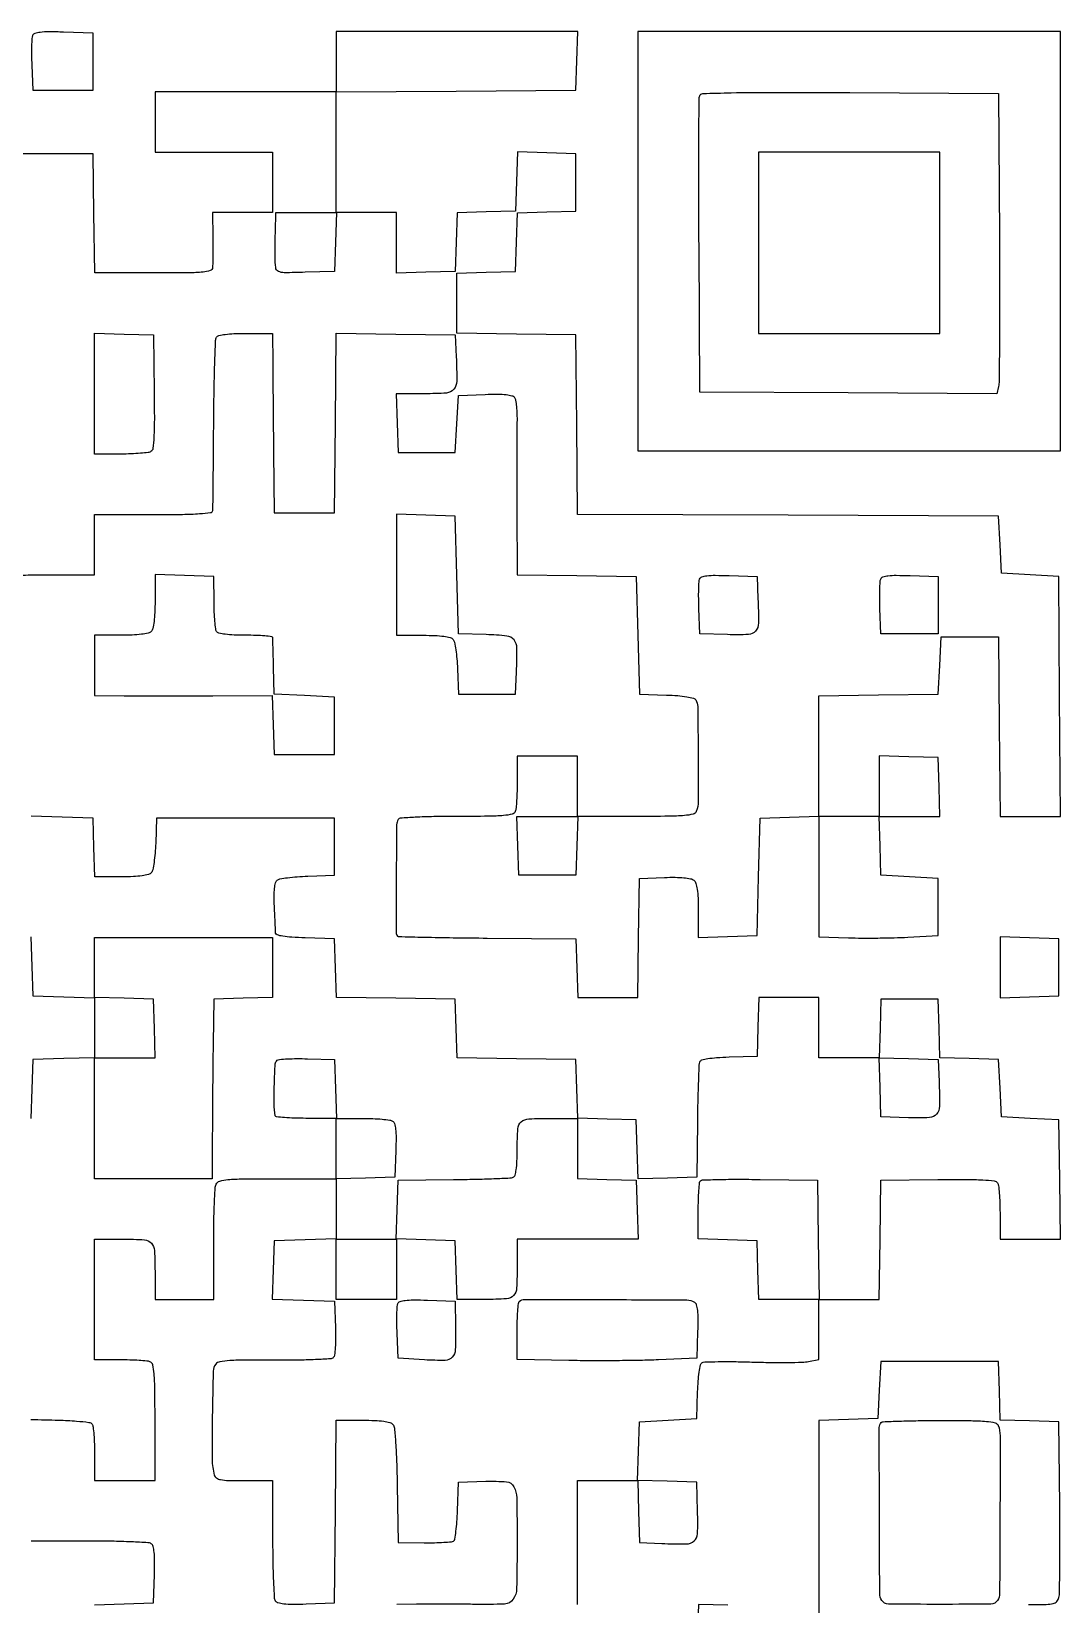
# Model space of a CAD drawing. Extents: x 156 to 936, y 100 to 969.
# Drawn here: x 612.1 to 936, y 474 to 969 of the extents above; entities that cross this region are included whole.
import ezdxf

# ---------------------------------------------------------------- set-up
doc = ezdxf.new("R2010")
doc.units = 0

msp = doc.modelspace()

# ---------------------------------------------------------------- linework, layer by layer
for points in [[(606.669781, 797.923978, -0.003868), (613.75, 797.984687), (632, 798), (632, 807.5), (632, 817), (650.5, 817, 0.003062), (659.674611, 817.056177, 0.013661), (665.052454, 817.269066, 0.014447), (668.509936, 817.601228, 0.342005), (669.160866, 818.25, 0.028907), (669.228741, 819.215419, 0.00024), (669.318893, 826.782477, 0.000856), (669.403356, 835.469743, 0.000551), (669.472934, 845.541412, -0.002655), (669.584862, 855.610137, -0.004131), (669.799137, 864.288182, -0.0013), (670.065934, 871.790284, -0.129574), (670.371085, 872.791412, -0.19822), (671.115687, 873.329598, -0.02593), (673.078281, 873.692082, -0.022939), (675.843092, 873.927436, -0.009763), (679.559017, 874), (688, 874), (688.057091, 864.75, 0.000514), (688.091744, 859.93674, 0.000156), (688.154079, 852.635938, 0.000156), (688.22905, 844.452664, 0.00017), (688.307091, 836.5), (688.5, 817.5), (698, 817.5), (707.5, 817.5), (707.765611, 845.772008), (708.031221, 874.044016), (726.765611, 873.772008), (745.5, 873.5), (745.820512, 866.599009, -0.012799), (745.979621, 858.955567, -0.176965), (745.033417, 856.403806, -0.201691), (742.717126, 855.23488, -0.017332), (735.943422, 855), (726.924948, 855), (727.212474, 845.75), (727.5, 836.5), (736.5, 836.5), (745.5, 836.5), (746, 845.5), (746.5, 854.5), (754.914347, 854.793098, -0.00858), (758.908853, 854.863643, -0.026999), (761.585128, 854.720361, -0.038856), (763.357911, 854.388336, -0.183007), (764.183232, 853.793098, -0.108395), (764.512182, 852.93997, -0.013721), (764.758914, 850.970472, -0.015575), (764.916769, 848.5836, -0.012368), (764.94301, 846, 0.002941), (764.910553, 842.267412, 0.00053), (764.898373, 835.320544, 0.000571), (764.90203, 827.184437, 0.000517), (764.924124, 818.772065), (765, 798.044131), (783.75, 797.772065), (802.5, 797.5), (803, 779), (803.5, 760.5), (811.968156, 760.206033, -0.010674), (815.539342, 760.005667, -0.020911), (818.36687, 759.666992, -0.02067), (820.466763, 759.236162, -0.192561), (821.202843, 758.706033, -0.139499), (821.839315, 756.565073, -0.001585), (821.968851, 741.474488, -0.002246), (821.982441, 726.731653, -0.090959), (821.393011, 723.581787, -0.24904), (820.393178, 722.711497, -0.036273), (817.640441, 722.27975, -0.018295), (812.723448, 722.051073, -0.002472), (802.393011, 722), (784, 722), (784, 731.5), (784, 741), (774.5, 741), (765, 741), (765, 733.081787, -0.00705), (764.955615, 729.933927, -0.008902), (764.821697, 727.0249, -0.007317), (764.631074, 724.599719, -0.06844), (764.393011, 723.581787, -0.24694), (763.404675, 722.714608, -0.037626), (760.729151, 722.280683, -0.018822), (755.948939, 722.051412, -0.002571), (745.952028, 722, 0.004562), (738.742241, 721.934219, 0.008628), (732.933945, 721.727918, 0.0038), (728.20585, 721.442182, 0.241873), (727.516338, 721.026435, 0.137172), (727.047629, 719.402149, 0.000708), (726.931692, 702.534196, 0.000522), (726.856349, 685.465901, 0.199788), (727.316159, 684.350508, 0.192961), (727.692285, 684.189636, 0.000256), (735.785534, 684.008216, 0.002112), (744.878482, 683.847476, 0.001293), (755.602379, 683.730954), (783.5, 683.5), (783.787526, 674.25), (784.075052, 665), (793.515461, 665), (802.955869, 665), (803.227935, 683.75), (803.5, 702.5), (811.344796, 702.793771, -0.01153), (814.735348, 702.842502, -0.021342), (817.485252, 702.701133, -0.023545), (819.568167, 702.405224, -0.126804), (820.594796, 701.921326, -0.145738), (821.251584, 700.937491, -0.038412), (821.673607, 699.071383, -0.027071), (821.925531, 696.32561, -0.009341), (822, 692.340029), (822, 683.924948), (831.25, 684.212474), (840.5, 684.5), (841, 703), (841.5, 721.5), (850.75, 721.787526), (860, 722.075052), (860, 703.106146), (860, 684.13724), (869.25, 683.81862, 0.007), (873.478127, 683.732216, 0.004027), (878.573437, 683.74047, 0.004022), (883.692462, 683.831176, 0.006705), (888, 684), (897.5, 684.5), (897.5, 693.5), (897.5, 702.5), (888.5, 703), (879.5, 703.5), (879.212474, 712.75), (878.924948, 722), (888.5, 722), (898.075052, 722), (897.787526, 731.25), (897.5, 740.5), (888.25, 740.787526), (879, 741.075052), (879, 731.537526), (879, 722), (869.5, 722), (860, 722), (860, 740.977935), (860, 759.955869), (878.75, 760.227935), (897.5, 760.5), (898, 769.5), (898.5, 778.5), (907.5, 778.5), (916.5, 778.5), (916.765573, 750.25), (917.031147, 722), (926.527598, 722), (936.02405, 722), (935.762025, 759.75), (935.5, 797.5), (926.5, 798), (917.5, 798.5), (917, 807.5), (916.5, 816.5), (850.265561, 816.757133), (784.031122, 817.014266), (783.765561, 845.257133), (783.5, 873.5), (764.75, 873.772065), (746, 874.044131), (746, 883.484539), (746, 892.924948), (755.25, 893.212474), (764.5, 893.5), (764.787036, 902.712964), (765.074071, 911.925929), (774.287036, 912.212964), (783.5, 912.5), (783.5, 921.5), (783.5, 930.5), (774.288016, 930.787023), (765.076031, 931.074046), (764.788016, 921.787023), (764.5, 912.5), (755.287036, 912.212964), (746.074071, 911.925929), (745.787036, 902.712964), (745.5, 893.5), (736.25, 893.212474), (727, 892.924948), (727, 902.462474), (727, 912), (717.5, 912), (708, 912), (708, 930.987975), (708, 949.97595), (745.75, 950.237975), (783.5, 950.5), (783.787526, 959.75), (784.075052, 969), (746.037526, 969), (708, 969), (708, 959.5), (708, 950), (679.5, 950), (651, 950), (651, 940.5), (651, 931), (669.5, 931), (688, 931), (688, 921.5), (688, 912), (678.565229, 912), (669.130457, 912), (669.176891, 904.25, -0.001444), (669.186499, 901.154337, -0.001771), (669.176884, 898.2625, -0.001471), (669.153044, 895.83176, -0.012744), (669.111662, 894.75, -0.301361), (668.366188, 893.767606, -0.060672), (666.111902, 893.275188, -0.021442), (661.598972, 893.044899, -0.002027), (650.522065, 893), (632.044131, 893), (631.772065, 911.75), (631.5, 930.5), (612.5, 930.5), (593.5, 930.5)], [(784, 474), (784, 493.5), (784, 513), (793.463788, 513), (802.927576, 513), (803.213788, 503.25), (803.5, 493.5), (810.5, 493.206927, 0.012014), (818.249831, 493.068835, 0.182572), (820.713731, 494.017058, 0.205435), (821.784845, 496.309935, 0.015731), (821.78715, 503.278376), (821.5, 512.5), (812.212977, 512.788016), (802.925954, 513.076031), (803.212977, 522.288016), (803.5, 531.5), (812.5, 532), (821.5, 532.5), (821.793967, 540.968156, -0.011608), (821.985078, 544.264237, -0.017051), (822.318763, 547.147202, -0.012546), (822.728487, 549.472404, -0.207324), (823.168471, 550.104121, -0.132527), (824.022244, 550.358949, -0.003133), (828.22784, 550.444208, -0.006689), (833.191587, 550.44732, -0.004465), (838.874504, 550.324091, 0.004426), (844.71269, 550.197038, 0.005455), (850.158448, 550.186166, 0.004549), (854.727764, 550.268474, 0.039418), (856.75, 550.483439), (860, 551.090626), (860, 560.545313), (860, 570), (869.477935, 570), (878.955869, 570), (879.227935, 588.75), (879.5, 607.5), (897.453304, 607.730064, -0.003387), (906.19071, 607.78284, -0.013149), (911.601246, 607.636558, -0.01367), (915.198071, 607.34579, -0.228051), (916.187991, 606.730064, -0.112035), (916.496472, 605.865673, -0.008952), (916.744341, 603.437894, -0.011755), (916.921833, 600.499595, -0.008742), (916.984687, 597.25), (917, 589), (926.522065, 589), (936.044131, 589), (935.772065, 607.75), (935.5, 626.5), (926.5, 627), (917.5, 627.5), (917, 636.5), (916.5, 645.5), (907.287036, 645.787036), (898.074071, 646.074071), (897.787036, 655.287036), (897.5, 664.5), (888.5, 664.5), (879.5, 664.5), (879.212474, 655.25), (878.924948, 646), (869.462474, 646), (860, 646), (860, 655.5), (860, 665), (850.537526, 665), (841.075052, 665), (840.787526, 655.75), (840.5, 646.5), (831.703415, 646.210388, 0.009092), (827.788974, 646.010207, 0.023653), (824.987394, 645.682128, 0.027582), (823.061932, 645.253534, 0.236839), (822.429515, 644.676915, 0.080844), (822.231768, 643.726185, 0.001539), (822.025995, 638.667646, 0.003696), (821.847322, 632.750087, 0.002462), (821.7261, 625.966527), (821.5, 608.5), (812.288016, 608.212977), (803.076031, 607.925954), (802.788016, 617.212977), (802.5, 626.5), (793.287036, 626.787036), (784.074071, 627.074071), (783.787036, 636.287036), (783.5, 645.5), (764.787236, 645.771928), (746.074471, 646.043857), (745.787236, 655.271928), (745.5, 664.5), (726.787236, 664.771928), (708.074471, 665.043857), (707.787236, 674.271928), (707.5, 683.5), (698.25, 683.787526, -0.007746), (694.029054, 683.984217, -0.024508), (691.217462, 684.297769, -0.031909), (689.405674, 684.710279, -0.322933), (688.959135, 685.287526, 0.002392), (688.928486, 686.083726, 0.000176), (688.833128, 688.268864, 0.000245), (688.717205, 690.874976, 0.000185), (688.58756, 693.734138, -0.011712), (688.51678, 696.913178, -0.025237), (688.643111, 699.35805, -0.029768), (688.932058, 701.130406, -0.165729), (689.428261, 701.940462, -0.130459), (690.285123, 702.336835, -0.010752), (692.737806, 702.713335, -0.013817), (695.72782, 703.022948, -0.010203), (699.049836, 703.206324), (707.5, 703.5), (707.5, 712.5), (707.5, 721.5), (679.5, 721.5), (651.5, 721.5), (651.204288, 713.547384, -0.011934), (651.012379, 710.407014, -0.0156), (650.679152, 707.549742, -0.013166), (650.268892, 705.210661, -0.123819), (649.831844, 704.297384, -0.156413), (648.914313, 703.712172, -0.030143), (646.957088, 703.321166, -0.02424), (644.184939, 703.075352, -0.009993), (640.415081, 703), (632.075052, 703), (631.787526, 712.25), (631.5, 721.5), (621.75, 721.786212), (612, 722.072424)], [(611.923418, 684.115664), (612.211709, 674.807832), (612.5, 665.5), (622.25, 665.213788), (632, 664.927576), (632, 674.431001), (632, 683.934426), (660, 683.934426), (688, 683.934426), (688, 674.504739), (688, 665.075052), (678.75, 664.787526), (669.5, 664.5), (669.288367, 650.5, 0.000992), (669.204449, 644.10959, 0.000574), (669.127631, 636.426562, 0.000574), (669.068277, 628.719781, 0.000965), (669.038367, 622.25), (669, 608), (650.5, 608), (632, 608), (632, 627.036212), (632, 646.072424), (622.25, 645.786212), (612.5, 645.5), (612.211984, 636.212977), (611.923969, 626.925954)], [(611.955416, 532.226647, -0.003561), (620.668275, 532.035521, -0.012194), (626.324934, 531.732937, -0.01105), (630.214502, 531.342971, -0.224357), (631.190103, 530.726647, -0.112125), (631.497773, 529.86414, -0.008919), (631.744962, 527.43689, -0.011731), (631.921988, 524.499351, -0.008719), (631.984687, 521.25), (632, 513), (641.5, 513), (651, 513), (651, 531.393011, 0.002472), (650.948927, 541.723448, 0.018295), (650.72025, 546.640441, 0.036273), (650.288503, 549.393178, 0.24904), (649.418213, 550.393011, 0.06844), (648.400281, 550.631074, 0.007317), (645.9751, 550.821697, 0.008902), (643.066073, 550.955615, 0.00705), (639.918213, 551), (632, 551), (632, 570), (632, 589), (640.893011, 589, -0.014768), (647.650479, 588.800362, -0.195511), (649.85745, 587.747254, -0.175208), (650.829247, 585.400012, -0.01141), (651, 577.918213), (651, 570), (660.276945, 570), (669.55389, 570), (669.483956, 587.25, -0.004504), (669.517321, 593.986191, -0.006482), (669.677841, 599.946875, -0.003659), (669.914535, 604.957444, -0.097177), (670.242195, 606.25, -0.213767), (671.385112, 607.227587, -0.049023), (673.941679, 607.715093, -0.020363), (678.68201, 607.951064, -0.002254), (689.535184, 608), (708, 608), (708, 617.5), (708, 627), (698.5, 627, -0.007397), (694.848179, 627.054029, -0.012024), (691.750941, 627.220312, -0.00574), (689.189918, 627.449269, -0.334705), (688.864904, 627.75, -0.041708), (688.500651, 631.578814, -0.010962), (688.565022, 637.743978, -0.004665), (688.833017, 644.167849, -0.230053), (689.43163, 645.255156, -0.13306), (690.217524, 645.54268, -0.008489), (692.683041, 645.713533, -0.011964), (695.666129, 645.797922, -0.008591), (699, 645.755156), (707.5, 645.5), (707.787526, 636.25), (708.075052, 627), (716.287526, 626.984687, -0.009211), (719.527258, 626.918956, -0.012245), (722.467433, 626.732898, -0.009596), (724.895183, 626.472431, -0.110258), (725.793098, 626.149034, -0.187221), (726.389362, 625.340297, -0.039341), (726.721251, 623.5815, -0.027159), (726.864234, 620.914541, -0.008519), (726.793098, 616.914347), (726.5, 608.5), (717.25, 608.212474), (708, 607.924948), (708, 598.462474), (708, 589), (717.462474, 589), (726.924948, 589), (727.212474, 598.25), (727.5, 607.5), (744.966527, 607.7261, 0.00254), (751.752865, 607.848429, 0.003801), (757.679282, 608.03046, 0.001624), (762.738951, 608.240839, 0.080575), (763.716527, 608.444716, 0.231723), (764.316207, 609.089746, 0.037672), (764.697296, 610.807944, 0.027051), (764.931802, 613.439882, 0.008694), (765, 617.361626, -0.016394), (765.209402, 623.746341, -0.199947), (766.273393, 625.892468, -0.169458), (768.631321, 626.834588, -0.011099), (776.081787, 627), (784, 627), (784, 617.537526), (784, 608.075052), (793.25, 607.787526), (802.5, 607.5), (802.787526, 598.25), (803.075052, 589), (784.037526, 589), (765, 589), (765, 581.081787, -0.011384), (764.829682, 573.602344, -0.174757), (763.860252, 571.254332, -0.195866), (761.658129, 570.20038, -0.014889), (754.930537, 570), (746.075052, 570), (745.787526, 579.25), (745.5, 588.5), (736.25, 588.787526), (727, 589.075052), (727, 579.537526), (727, 570), (717.5, 570), (708, 570), (708, 579.536212), (708, 589.072424), (698.25, 588.786212), (688.5, 588.5), (688.212959, 579.286659), (687.925919, 570.073318), (697.712959, 569.786659), (707.5, 569.5), (707.792979, 561.092979, -0.011075), (707.83473, 557.801918, -0.015619), (707.715377, 554.871002, -0.011747), (707.486195, 552.476691, -0.168178), (707.117382, 551.717382, -0.183116), (706.222064, 551.314138, -0.004246), (701.510442, 551.066693, -0.008501), (695.738121, 550.910939, -0.004778), (688.724728, 550.907997, 0.003152), (679.588817, 550.933875, 0.016145), (674.520845, 550.752574, 0.024977), (671.405573, 550.383288, 0.179424), (670.116008, 549.639781, 0.169091), (669.295068, 547.443529, 0.002401), (669.039757, 533.178581, 0.004783), (668.991974, 519.635651, 0.064929), (669.659124, 514.75, 0.184748), (670.32522, 513.8379, 0.097999), (671.643932, 513.31229, 0.040135), (674.083633, 513.058438, 0.005863), (679.067388, 513), (688, 513), (688.015313, 494.75, 0.004181), (688.08053, 487.662785, 0.006279), (688.266784, 481.481605, 0.002855), (688.520772, 476.237055, 0.128512), (688.849883, 475.208654, 0.190691), (689.675579, 474.608404, 0.03736), (691.518036, 474.278743, 0.025891), (694.325344, 474.136581, 0.007874), (698.58457, 474.208654), (707.5, 474.5), (707.765335, 503.25), (708.030671, 532), (716.392891, 532, -0.009817), (720.219274, 531.924868, -0.024944), (722.986003, 531.677578, -0.032149), (724.918969, 531.279107, -0.153821), (725.853763, 530.676204, -0.150078), (726.347971, 529.490107, -0.006421), (726.732439, 524.9248, -0.009449), (727.041483, 519.018538, -0.004527), (727.226208, 511.426204), (727.5, 493.5), (735.765873, 493.450793, 0.006607), (739.001032, 493.474285, 0.009336), (741.880367, 493.587064, 0.006011), (744.277286, 493.754744, 0.118477), (744.973775, 493.983792, 0.216225), (745.358973, 494.557447, 0.009227), (745.724887, 497.029032, 0.014391), (746.027687, 500.054668, 0.009601), (746.207902, 503.532999), (746.5, 512.5), (755.123669, 512.78709, -0.028433), (761.689426, 512.632291, -0.260205), (763.978227, 511.101327, -0.11445), (764.857877, 507.57144, -0.00408), (764.972691, 493.5, -0.004778), (764.834595, 479.048482, -0.146787), (763.745848, 475.65667, -0.236299), (761.054551, 474.170236, -0.014477), (751.613813, 474.060918, 0.001754), (746.520467, 474.131544, 0.001569), (741.233932, 474.169709, 0.001573), (736.48536, 474.174148, 0.004908), (733.288933, 474.1357), (727.077866, 474)], [(925.980948, 474, 0.004718), (931.547349, 474.05252, 0.05329), (933.733065, 474.327943, 0.154152), (934.853609, 474.996168, 0.122466), (935.511889, 476.25, 0.056278), (935.724366, 477.910045, 0.001377), (935.817795, 485.623438, 0.002973), (935.848704, 494.682513, 0.002017), (935.780941, 505), (935.5, 531.5), (926.287036, 531.787036), (917.074071, 532.074071), (916.787036, 541.287036), (916.5, 550.5), (898, 550.5), (879.5, 550.5), (879, 541.5), (878.5, 532.5), (869.25, 532.212474), (860, 531.924948), (860, 493.962474), (860, 456)], [(632, 473.924948), (641.25, 474.212474), (650.5, 474.5), (650.791346, 483.41543, 0.007874), (650.863419, 487.674656, 0.025891), (650.721257, 490.481964, 0.03736), (650.391596, 492.324421, 0.190691), (649.791346, 493.150117, 0.128512), (648.762945, 493.479228, 0.002855), (643.518395, 493.733216, 0.006279), (637.337215, 493.91947, 0.004181), (630.25, 493.984687), (612, 494)]]:
    msp.add_lwpolyline(points, format="xyb")
for points in [[(612.438128, 967.699359, 0.078674), (612.244157, 966.786543, 0.006817), (612.151823, 964.403425, 0.00884), (612.130612, 961.542108, 0.00675), (612.205027, 958.411609), (612.5, 950.5), (622, 950.5), (631.5, 950.5), (631.5, 959.5), (631.5, 968.5), (622.233101, 968.787749, 0.006604), (617.565901, 968.870994, 0.028831), (614.808733, 968.724677, 0.050502), (613.142535, 968.366783, 0.226742)], [(916.777529, 904.5, -0.001169), (916.844214, 887.089041, -0.00181), (916.812248, 872.054912, -0.000538), (916.723164, 858.995066, -0.057675), (916.505999, 857.240125), (915.956939, 854.980251), (869.22847, 855.240125), (822.5, 855.5), (822.239372, 901.5, -0.000997), (822.174287, 919.225103, -0.001596), (822.197198, 934.357597, -0.000282), (822.267665, 947.72814, -0.090314), (822.461789, 948.759906, -0.301449), (823.45055, 949.464468, -0.003096), (832.402033, 949.70934, -0.005599), (845.68089, 949.841585, -0.001079), (869.722417, 949.759906), (916.5, 949.5)], [(707.787526, 902.75), (707.5, 893.5), (698.25, 893.212474, -0.005426), (691.675591, 893.079509, -0.119907), (689.823773, 893.511743, -0.249806), (688.981496, 894.708622, -0.030918), (688.777778, 898, -0.002906), (688.784361, 899.132599, -0.000566), (688.810417, 901.175, -0.000601), (688.846353, 903.556234, -0.000556), (688.888889, 906), (689, 912), (698.537526, 912), (708.075052, 912)], [(650.730064, 855.546696, -0.003387), (650.78284, 846.80929, -0.013149), (650.636558, 841.398754, -0.01367), (650.34579, 837.801929, -0.228051), (649.730064, 836.812009, -0.112035), (648.865673, 836.503528, -0.008952), (646.437894, 836.255659, -0.011755), (643.499595, 836.078167, -0.008742), (640.25, 836.015313), (632, 836), (632, 855.037526), (632, 874.075052), (641.25, 873.787526), (650.5, 873.5)], [(727, 798.037526), (727, 779), (735.377555, 779, -0.009926), (739.166961, 778.924766, -0.024173), (741.949592, 778.679152, -0.030079), (743.912736, 778.288322, -0.156616), (744.831844, 777.702616, -0.123819), (745.268892, 776.789339, -0.013166), (745.679152, 774.450258, -0.0156), (746.012379, 771.592986, -0.011934), (746.204288, 768.452616), (746.5, 760.5), (755.5, 760.5), (764.5, 760.5), (764.800912, 767.479083, 0.012477), (764.937542, 775.011209, 0.170867), (764.02491, 777.54849, 0.198326), (761.777845, 778.762911, 0.017722), (755.240685, 779.211203), (746.5, 779.5), (746, 798), (745.5, 816.5), (736.25, 816.787526), (727, 817.075052)], [(651, 789.737526, -0.01101), (650.921884, 786.190499, -0.020283), (650.678036, 783.315021, -0.021051), (650.311042, 781.141321, -0.145015), (649.8, 780.2, -0.144849), (648.860329, 779.689458, -0.021091), (646.693122, 779.322289, -0.020332), (643.828493, 779.07823, -0.011084), (640.3, 779), (632, 779), (632, 769.5), (632, 760), (641.25, 759.960106, 0.001084), (646.047496, 759.949818, 0.000334), (653.279454, 759.95482, 0.000334), (661.369587, 759.971229, 0.000367), (669.211971, 759.998131), (687.923942, 760.07605), (688.211971, 750.788025), (688.5, 741.5), (698, 741.5), (707.5, 741.5), (707.5, 750.5), (707.5, 759.5), (698.014674, 760), (688.529348, 760.5), (688.31204, 769, 0.000309), (688.225337, 772.31138, 0.000453), (688.144652, 775.223437, 0.000211), (688.072607, 777.704765, 0.008406), (688.047366, 778.25, 0.362299), (687.763366, 778.549854, 0.00731), (685.534375, 778.779688, 0.013702), (682.798718, 778.946016, 0.008331), (679.559017, 779, -0.009888), (675.881557, 779.072731, -0.022344), (673.106836, 779.307004, -0.02434), (671.115814, 779.664339, -0.200361), (670.382871, 780.189519, -0.108579), (670.089785, 781.025326, -0.008429), (669.841967, 783.397383, -0.011202), (669.655753, 786.265452, -0.008318), (669.573854, 789.439519), (669.5, 797.5), (660.25, 797.787526), (651, 798.075052)], [(840.800912, 790.520917, -0.011928), (840.949111, 782.817355, -0.176334), (840.027485, 780.321246, -0.210428), (837.784833, 779.229016, -0.017872), (831.221282, 779.211486), (822.5, 779.5), (822.205027, 787.411609, -0.006757), (822.130652, 790.542211, -0.008847), (822.151984, 793.403842, -0.006825), (822.2445, 795.787219, -0.078651), (822.438673, 796.700781, -0.222283), (823.127059, 797.364206, -0.05328), (824.715903, 797.724548, -0.030281), (827.338027, 797.871594, -0.007113), (831.733647, 797.789171), (840.5, 797.5)], [(897.5, 788.5), (897.5, 779.5), (888.5, 779.5), (879.5, 779.5), (879.205027, 787.411609, -0.006757), (879.130652, 790.542211, -0.008847), (879.151984, 793.403842, -0.006825), (879.2445, 795.787219, -0.078651), (879.438673, 796.700781, -0.222283), (880.127059, 797.364206, -0.05328), (881.715903, 797.724548, -0.030281), (884.338027, 797.871594, -0.007113), (888.733647, 797.789171), (897.5, 797.5)], [(897.800912, 638.520917, -0.011928), (897.949111, 630.817355, -0.176334), (897.027485, 628.321246, -0.210428), (894.784833, 627.229016, -0.017872), (888.221282, 627.211486), (879.5, 627.5), (879.211971, 636.788029), (878.923942, 646.076058), (888.211971, 645.788029), (897.5, 645.5)], [(859.772065, 588.75), (860.044131, 570), (850.559591, 570), (841.075052, 570), (840.787526, 579.25), (840.5, 588.5), (831.25, 588.787526), (822, 589.075052), (822, 597.870859, -0.007299), (822.049931, 601.291191, -0.010818), (822.202246, 604.285144, -0.006232), (822.414183, 606.774588, -0.173718), (822.688496, 607.355163, -0.19128), (823.321579, 607.628369, -0.001798), (828.480314, 607.761564, -0.0057), (834.465536, 607.826322, -0.003617), (841.438496, 607.77183), (859.5, 607.5)], [(745.612115, 561.5, -0.012803), (745.527594, 554.208832, -0.17984), (744.541015, 551.82954, -0.20581), (742.298752, 550.839227, -0.017438), (735.850914, 551), (727.5, 551.5), (727.205027, 559.411609, -0.006757), (727.130652, 562.542211, -0.008847), (727.151984, 565.403842, -0.006825), (727.2445, 567.787219, -0.078651), (727.438673, 568.700781, -0.222283), (728.127059, 569.364206, -0.05328), (729.715903, 569.724548, -0.030281), (732.338027, 569.871594, -0.007113), (736.733647, 569.789171), (745.5, 569.5)], [(820.793098, 569.149034, -0.187221), (821.389362, 568.340297, -0.039341), (821.721251, 566.5815, -0.027159), (821.864234, 563.914541, -0.008519), (821.793098, 559.914347), (821.5, 551.5), (809.5, 551, -0.005909), (803.754098, 550.828576, -0.002702), (796.251562, 550.734015, -0.002676), (788.348572, 550.719419, -0.003687), (781.25, 550.796646), (765, 551.093292), (765, 559.879979, -0.007076), (765.048336, 563.295287, -0.010526), (765.195833, 566.281411, -0.005922), (765.400843, 568.768318, -0.174567), (765.666667, 569.333333, -0.199238), (767.347265, 570.028227, -0.000523), (793.016049, 569.96925, -0.000692), (818.409602, 569.849206, -0.140723)], [(916.40777, 530.379751, -0.091866), (917.013009, 527.112903, -0.000857), (916.970155, 502.518785, -0.000588), (916.85416, 477.481943, -0.141078), (916.217429, 475.317568, -0.25333), (914.142101, 474.161735, -0.002984), (898, 474.065399, -0.002984), (881.857899, 474.161735, -0.25333), (879.782571, 475.317568, -0.14127), (879.130965, 477.535589, -0.000575), (879.029508, 503.502776, -0.000435), (878.980011, 529.727738, -0.199177), (879.628205, 531.294872, -0.18847), (880.20919, 531.549343, -0.001537), (885.294622, 531.738542, -0.005224), (891.175311, 531.877737, -0.003304), (898.035975, 531.923077, -0.002652), (907.87401, 531.8709, -0.018302), (912.69699, 531.643049, -0.034527), (915.434825, 531.221325, -0.250695)]]:
    msp.add_lwpolyline(points, format="xyb", close=True)
for points in [[(803, 903), (803, 837), (869.5, 837), (936, 837), (936, 903), (936, 969), (869.5, 969), (803, 969)], [(841, 902.5), (841, 874), (869.5, 874), (898, 874), (898, 902.5), (898, 931), (869.5, 931), (841, 931)], [(783.787526, 712.75), (783.5, 703.5), (774.5, 703.5), (765.5, 703.5), (765.212474, 712.75), (764.924948, 722), (774.5, 722), (784.075052, 722)], [(917, 674.5), (917, 664.924948), (926.25, 665.212474), (935.5, 665.5), (935.5, 674.5), (935.5, 683.5), (926.25, 683.787526), (917, 684.075052)], [(632, 655.537526), (632, 646), (641.537526, 646), (651.075052, 646), (650.787526, 655.25), (650.5, 664.5), (641.25, 664.787526), (632, 665.075052)]]:
    msp.add_lwpolyline(points, close=True)
msp.add_lwpolyline([(831.289473, 473.787003), (822.078945, 474.074007), (821.789473, 465.287003)])

doc.saveas('drawing.dxf')
